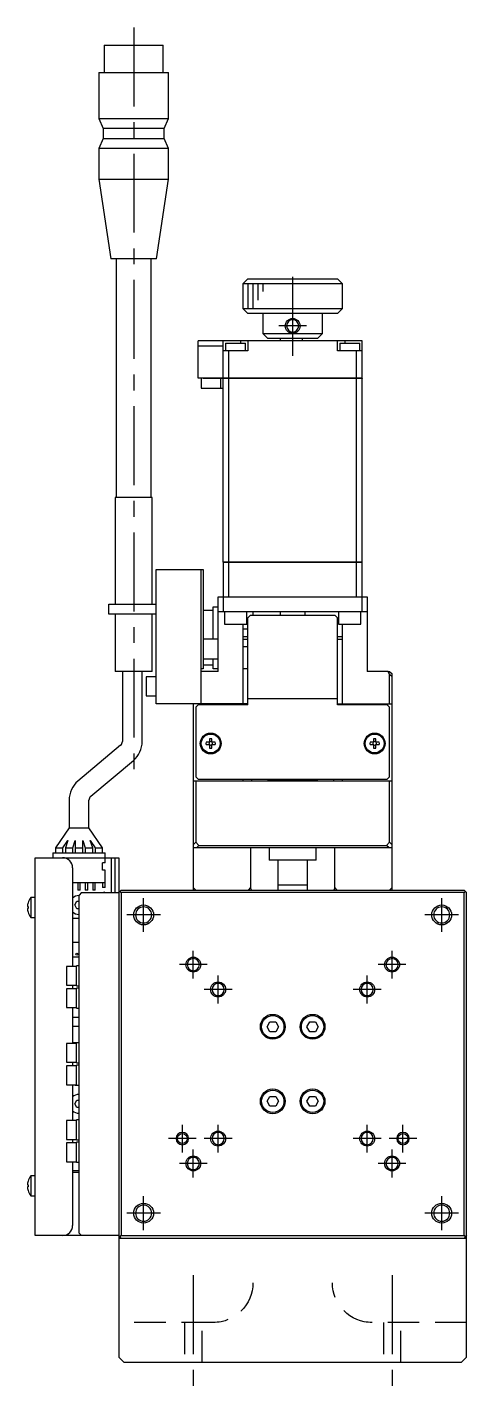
# Model space of a CAD drawing. Extents: x 0 to 806, y -8 to 680.
# Drawn here: x 305.8 to 394.2, y 2.5 to 278.5 of the extents above; entities that cross this region are included whole.
import ezdxf

# ---------------------------------------------------------------- set-up
doc = ezdxf.new("R2010")
doc.units = 0
doc.header["$LTSCALE"] = 0.5
doc.linetypes.add('CENTER', pattern=[50.8, 31.75, -6.35, 6.35, -6.35])
doc.linetypes.add('DASHED', pattern=[19.05, 12.7, -6.35])
for name, color, linetype in [('MSM_CENTER', 1, 'CENTER'), ('MSM_CONTINUOUS', 7, 'CONTINUOUS'), ('MSM_DASHED', 4, 'DASHED'), ('MSM_NARROW', 5, 'CONTINUOUS')]:
    doc.layers.add(name, color=color, linetype=linetype)

msp = doc.modelspace()

# ---------------------------------------------------------------- linework, layer by layer
at = {"layer": 'MSM_CENTER'}
for p, q in [((327.21995, 278.55), (327.21995, 127.45)), ((359.219902, 212.500101), (359.219902, 230.500101)), ((362.019952, 218.5), (356.419952, 218.5)), ((329.21995, 96.6), (329.21995, 103.4)), ((389.21995, 96.6), (389.21995, 103.4)), ((332.61995, 100), (325.81995, 100)), ((392.61995, 100), (385.81995, 100)), ((339.21995, 87.2), (339.21995, 92.8)), ((379.21995, 87.2), (379.21995, 92.8)), ((342.01995, 90), (336.41995, 90)), ((382.01995, 90), (376.41995, 90)), ((344.21995, 82.2), (344.21995, 87.8)), ((374.21995, 82.2), (374.21995, 87.8)), ((347.01995, 85), (341.41995, 85)), ((377.01995, 85), (371.41995, 85)), ((337.01995, 52.2), (337.01995, 57.8)), ((344.21995, 52.2), (344.21995, 57.8)), ((374.21995, 52.2), (374.21995, 57.8)), ((381.41995, 52.2), (381.41995, 57.8)), ((339.81995, 55), (334.21995, 55)), ((339.21995, 47.2), (339.21995, 52.8)), ((347.01995, 55), (341.41995, 55)), ((377.01995, 55), (371.41995, 55)), ((384.21995, 55), (378.61995, 55)), ((379.21995, 47.2), (379.21995, 52.8)), ((342.01995, 50), (336.41995, 50)), ((382.01995, 50), (376.41995, 50)), ((329.21995, 36.6), (329.21995, 43.4)), ((389.21995, 36.6), (389.21995, 43.4)), ((332.61995, 40), (325.81995, 40)), ((392.61995, 40), (385.81995, 40)), ((339.21995, 27.5), (339.21995, 2.5)), ((379.21995, 27.5), (379.21995, 2.5))]:
    msp.add_line(p, q, dxfattribs=at)
at = {"layer": 'MSM_CONTINUOUS'}
for p, q in [((321.26995, 275), (333.16995, 275)), ((321.26995, 275), (321.26995, 269.5)), ((333.16995, 269.5), (333.16995, 275)), ((320.21995, 269.5), (334.21995, 269.5)), ((320.21995, 269.5), (320.21995, 260.2)), ((334.21995, 260.2), (334.21995, 269.5)), ((320.21995, 260.2), (334.21995, 260.2)), ((320.21995, 260.2), (321.06995, 258.2)), ((333.36995, 258.2), (334.21995, 260.2)), ((333.36995, 258.2), (321.06995, 258.2)), ((321.06995, 258.2), (321.06995, 256.2)), ((333.36995, 256.2), (333.36995, 258.2)), ((321.06995, 256.2), (320.21995, 254.2)), ((334.21995, 254.2), (320.21995, 254.2)), ((320.21995, 254.2), (320.21995, 248)), ((321.06995, 256.2), (333.36995, 256.2)), ((334.21995, 254.2), (333.36995, 256.2)), ((334.21995, 248), (334.21995, 254.2)), ((320.21995, 248), (334.21995, 248)), ((320.21995, 248), (322.64995, 232)), ((331.78995, 232), (334.21995, 248)), ((331.78995, 232), (322.64995, 232)), ((323.71995, 232), (323.71995, 184)), ((330.71995, 184), (330.71995, 232)), ((350.21995, 228), (349.21995, 227)), ((369.21995, 227), (349.21995, 227)), ((349.21995, 227), (349.21995, 222)), ((350.21995, 228), (368.21995, 228)), ((369.21995, 227), (368.21995, 228)), ((369.21995, 222), (369.21995, 227)), ((349.21995, 222), (369.21995, 222)), ((349.21995, 222), (350.21995, 221)), ((368.21995, 221), (350.21995, 221)), ((353.21995, 221), (353.21995, 217)), ((365.21995, 217), (365.21995, 221)), ((368.21995, 221), (369.21995, 222)), ((340.21995, 214.5), (340.21995, 215.5)), ((373.21995, 215.5), (340.21995, 215.5)), ((345.21995, 208), (345.21995, 215.5)), ((348.71995, 215.5), (348.71995, 215)), ((350.21995, 215.5), (350.21995, 213.5)), ((353.21995, 217), (365.21995, 217)), ((354.21995, 216), (353.21995, 217)), ((364.21995, 216), (354.21995, 216)), ((356.71995, 216), (356.71995, 215.5)), ((361.21995, 215.5), (361.21995, 216)), ((365.21995, 217), (364.21995, 216)), ((368.21995, 213.5), (368.21995, 215.5)), ((369.71995, 215.5), (369.71995, 215)), ((373.21995, 208), (373.21995, 215.5)), ((340.21995, 214.5), (345.21995, 214.5)), ((340.21995, 208), (340.21995, 214.45)), ((345.21995, 214.45), (340.21995, 214.45)), ((340.26995, 214.5), (340.26995, 214.45)), ((350.21995, 213.5), (345.21995, 213.5)), ((345.71995, 215), (345.71995, 213.5)), ((345.71995, 215), (349.71995, 215)), ((346.374718, 208), (346.374718, 213.5)), ((349.71995, 213.5), (349.71995, 215)), ((373.21995, 213.5), (368.21995, 213.5)), ((368.71995, 215), (368.71995, 213.5)), ((368.71995, 215), (372.71995, 215)), ((372.065183, 208), (372.065183, 213.5)), ((372.71995, 213.5), (372.71995, 215)), ((373.21995, 208), (340.21995, 208)), ((340.81995, 208), (340.81995, 206)), ((341.21995, 207.95), (341.21995, 208)), ((373.21995, 207.95), (341.21995, 207.95)), ((344.71995, 207.95), (344.71995, 206)), ((345.21995, 171), (345.21995, 207.95)), ((345.22995, 208), (345.22995, 207.95)), ((346.374718, 171), (346.374718, 207.95)), ((346.378611, 208), (346.378611, 207.95)), ((372.06129, 208), (372.06129, 207.95)), ((372.065183, 171), (372.065183, 207.95)), ((373.20995, 208), (373.20995, 207.95)), ((373.21995, 171), (373.21995, 207.95)), ((340.81995, 206), (345.21995, 206)), ((330.96995, 184), (323.46995, 184)), ((323.46995, 184), (323.46995, 162.5)), ((330.96995, 162.5), (330.96995, 184)), ((331.71995, 142.5), (331.71995, 169.5)), ((331.71995, 169.5), (341.21995, 169.5)), ((340.71995, 169.5), (340.71995, 142.5)), ((341.21995, 169.5), (341.21995, 149.5)), ((345.21995, 171), (373.21995, 171)), ((373.21995, 170.95), (345.21995, 170.95)), ((345.21995, 170.95), (345.21995, 161)), ((345.22995, 171), (345.22995, 170.95)), ((346.374718, 164), (346.374718, 170.95)), ((346.378611, 171), (346.378611, 170.95)), ((372.06129, 171), (372.06129, 170.95)), ((372.065183, 164), (372.065183, 170.95)), ((373.20995, 171), (373.20995, 170.95)), ((373.21995, 161), (373.21995, 170.95)), ((344.21995, 164), (374.21995, 164)), ((344.21995, 149.000002), (344.21995, 164)), ((374.21995, 164), (374.21995, 149)), ((322.21995, 160.5), (322.21995, 162.5)), ((322.21995, 162.5), (331.71995, 162.5)), ((331.71995, 160.5), (322.21995, 160.5)), ((323.46995, 160.5), (323.46995, 149)), ((330.96995, 149), (330.96995, 160.5)), ((343.21995, 161.25), (341.21995, 161.25)), ((343.21995, 155.5), (343.21995, 162)), ((343.21995, 162), (344.21995, 162)), ((374.21995, 161), (344.21995, 161)), ((345.46995, 161), (345.46995, 158.5)), ((349.96995, 158.5), (349.96995, 161)), ((350.71995, 160.3), (350.21995, 159.8)), ((350.71995, 160.3), (367.71995, 160.3)), ((351.21995, 161), (351.21995, 160.3)), ((356.71995, 161), (356.71995, 160.3)), ((361.71995, 160.3), (361.71995, 161)), ((368.21995, 159.8), (367.71995, 160.3)), ((368.46995, 161), (368.46995, 158.5)), ((372.96995, 158.5), (372.96995, 161)), ((345.46995, 158.5), (349.96995, 158.5)), ((349.21995, 158.5), (349.21995, 142.3)), ((350.21995, 157.5), (349.21995, 157.5)), ((350.21995, 142.3), (350.21995, 159.8)), ((368.21995, 142.3), (368.21995, 159.8)), ((368.46995, 158.5), (372.96995, 158.5)), ((369.21995, 142.3), (369.21995, 158.5)), ((344.21995, 155.5), (341.21995, 155.5)), ((349.21995, 156), (350.21995, 156)), ((349.21995, 155.5), (350.21995, 155.5)), ((368.21995, 156), (369.21995, 156)), ((368.21995, 155.5), (369.21995, 155.5)), ((349.21995, 154), (350.21995, 154)), ((341.21995, 149.5), (340.71995, 149.5)), ((341.21995, 151.5), (344.21995, 151.5)), ((343.21995, 150.25), (341.21995, 150.25)), ((343.21995, 149.5), (343.21995, 151.5)), ((344.21995, 149.5), (343.21995, 149.5)), ((350.21995, 149.5), (349.21995, 149.5)), ((330.96995, 149), (323.46995, 149)), ((324.944572, 149), (324.944572, 134.89795)), ((328.944572, 134.89795), (328.944572, 149)), ((329.71995, 147.9), (329.71995, 144.1)), ((331.71995, 147.9), (329.71995, 147.9)), ((344.21995, 149.000002), (340.71995, 149.000002)), ((378.413764, 149.000001), (374.21995, 149)), ((378.71995, 148.387628), (378.413764, 149.000001)), ((378.413764, 149.000001), (378.71995, 149)), ((378.71995, 149), (379.21995, 148.5)), ((378.71995, 142.5), (378.71995, 148.387628)), ((379.21995, 147.887628), (378.71995, 148.387628)), ((379.21995, 105), (379.21995, 148.5)), ((329.71995, 144.1), (331.71995, 144.1)), ((350.21995, 142.5), (331.71995, 142.5)), ((339.21995, 142.5), (339.21995, 105)), ((340.21995, 142.3), (339.71995, 141.8)), ((339.71995, 141.8), (339.71995, 127.8)), ((350.21995, 142.3), (340.21995, 142.3)), ((368.21995, 143.5), (350.21995, 143.5)), ((368.21995, 142.5), (379.21995, 142.5)), ((378.21995, 142.3), (368.21995, 142.3)), ((378.71995, 141.8), (378.21995, 142.3)), ((378.71995, 127.8), (378.71995, 141.8)), ((342.47995, 135.419185), (342.47995, 134.74)), ((342.95995, 134.74), (342.95995, 135.419185)), ((375.47995, 135.419185), (375.47995, 134.74)), ((375.95995, 134.74), (375.95995, 135.419185)), ((324.58736, 134.131905), (316.006012, 126.931299)), ((342.47995, 134.74), (341.800766, 134.74)), ((341.800766, 134.26), (342.47995, 134.26)), ((342.47995, 134.26), (342.47995, 133.580816)), ((343.639135, 134.74), (342.95995, 134.74)), ((342.95995, 134.26), (343.639135, 134.26)), ((342.95995, 133.580816), (342.95995, 134.26)), ((375.47995, 134.74), (374.800766, 134.74)), ((374.800766, 134.26), (375.47995, 134.26)), ((375.47995, 134.26), (375.47995, 133.580816)), ((376.639135, 134.74), (375.95995, 134.74)), ((375.95995, 133.580816), (375.95995, 134.26)), ((375.95995, 134.26), (376.639135, 134.26)), ((318.577163, 123.867122), (327.158511, 131.067728)), ((339.21995, 127), (379.21995, 127)), ((339.71995, 127.8), (340.21995, 127.3)), ((339.71995, 127), (339.71995, 114.612373)), ((340.21995, 127.3), (378.21995, 127.3)), ((349.21995, 127.3), (349.21995, 127)), ((350.96995, 127), (350.96995, 127.3)), ((354.21995, 127.3), (354.21995, 127.2)), ((354.21995, 127.2), (364.21995, 127.2)), ((354.21995, 127.2), (354.41995, 127)), ((364.01995, 127), (364.21995, 127.2)), ((364.21995, 127.2), (364.21995, 127.3)), ((367.46995, 127.3), (367.46995, 127)), ((369.21995, 127), (369.21995, 127.3)), ((378.21995, 127.3), (378.71995, 127.8)), ((378.71995, 114.612373), (378.71995, 127)), ((314.21995, 123.101077), (314.21995, 117.5)), ((318.21995, 117.5), (318.21995, 123.101077)), ((314.21995, 117.5), (311.46995, 113.5)), ((314.21995, 117.5), (318.21995, 117.5)), ((320.96995, 113.5), (318.21995, 117.5)), ((311.46995, 113.5), (312.96995, 113.5)), ((311.46995, 113.5), (311.46995, 112.5)), ((312.96995, 113.5), (313.96995, 114.954546)), ((312.96995, 112.5), (312.96995, 113.5)), ((313.96995, 114.954546), (313.46995, 113.5)), ((313.46995, 113.5), (314.96995, 113.5)), ((313.46995, 113.5), (313.46995, 112.5)), ((314.96995, 113.5), (315.46995, 114.954546)), ((314.96995, 112.5), (314.96995, 113.5)), ((315.46995, 114.954546), (315.46995, 112.5)), ((315.46995, 113.5), (316.96995, 113.5)), ((316.96995, 114.954546), (317.46995, 113.5)), ((316.96995, 112.5), (316.96995, 114.954546)), ((317.46995, 113.5), (318.96995, 113.5)), ((317.46995, 113.5), (317.46995, 112.5)), ((318.96995, 113.5), (318.46995, 114.954546)), ((318.46995, 114.954546), (319.46995, 113.5)), ((318.96995, 112.5), (318.96995, 113.5)), ((319.46995, 113.5), (320.96995, 113.5)), ((319.46995, 113.5), (319.46995, 112.5)), ((320.96995, 112.5), (320.96995, 113.5)), ((339.21995, 114.112373), (339.71995, 114.612373)), ((379.21995, 113.5), (339.21995, 113.5)), ((339.71995, 114.612373), (340.332323, 114)), ((340.332323, 114), (339.832323, 113.5)), ((340.332323, 114), (378.107578, 114)), ((350.734669, 113.5), (350.734669, 105.5)), ((354.46995, 113.5), (354.46995, 111)), ((363.96995, 111), (363.96995, 113.5)), ((367.705232, 105.5), (367.705232, 113.5)), ((378.107578, 114), (378.71995, 114.612373)), ((378.607578, 113.5), (378.107578, 114)), ((378.71995, 114.612373), (379.21995, 114.112373)), ((307.41995, 35.5), (307.41995, 111.5)), ((307.41995, 111.5), (324.21995, 111.5)), ((310.96995, 112.5), (310.96995, 111.5)), ((310.96995, 112.5), (321.46995, 112.5)), ((320.96995, 109), (320.96995, 110.5)), ((321.46995, 110.5), (320.96995, 110.5)), ((321.46995, 110.5), (321.46995, 112.5)), ((322.71995, 111.5), (322.71995, 104.5)), ((323.41995, 111.5), (323.41995, 104.5)), ((324.21995, 111.5), (324.21995, 11)), ((363.96995, 111), (354.46995, 111)), ((356.21995, 111), (356.21995, 105)), ((362.21995, 105), (362.21995, 111)), ((314.91995, 109.5), (314.91995, 89.65)), ((321.46995, 109), (320.96995, 109)), ((321.46995, 105.5), (321.46995, 109)), ((314.91995, 106.5), (321.46995, 106.5)), ((314.96995, 105), (314.91995, 105)), ((314.96995, 105), (314.96995, 106.5)), ((315.96995, 106.5), (315.96995, 105)), ((316.46995, 105), (315.96995, 105)), ((316.46995, 105), (316.46995, 106.5)), ((317.46995, 106.5), (317.46995, 105)), ((317.96995, 105), (317.46995, 105)), ((317.96995, 105), (317.96995, 106.5)), ((318.96995, 106.5), (318.96995, 105)), ((319.46995, 105), (318.96995, 105)), ((319.46995, 105), (319.46995, 106.5)), ((320.96995, 106.5), (320.96995, 105.5)), ((321.46995, 105.5), (320.96995, 105.5)), ((324.21995, 104.5), (324.71995, 105)), ((324.71995, 105), (393.71995, 105)), ((339.71995, 105), (339.21995, 105.5)), ((350.734669, 105.5), (350.234669, 105)), ((350.914341, 105), (350.734669, 105.5)), ((362.219955, 106), (356.219945, 106)), ((367.705232, 105.5), (367.52556, 105)), ((368.205232, 105), (367.705232, 105.5)), ((379.21995, 105.5), (378.71995, 105)), ((393.71995, 105), (394.21995, 104.5)), ((305.964218, 102.45), (305.964218, 102.428709)), ((306.521951, 103.5), (306.521951, 99.5)), ((307.41995, 103.5), (306.521951, 103.5)), ((315.353925, 102), (315.786938, 102.75)), ((315.786938, 102.75), (316.21995, 102.75)), ((316.71995, 104.5), (316.21995, 104)), ((316.21995, 36), (316.21995, 104)), ((316.71995, 104.5), (324.21995, 104.5)), ((324.71995, 104.5), (324.46995, 104.75)), ((324.71995, 104.5), (324.71995, 35.5)), ((393.71995, 104.5), (324.71995, 104.5)), ((393.96995, 104.75), (393.71995, 104.5)), ((393.71995, 35.5), (393.71995, 104.5)), ((394.21995, 11), (394.21995, 104.5)), ((305.832475, 101.7), (305.964218, 101.7)), ((305.964218, 101.3), (305.832475, 101.3)), ((305.964218, 101.7), (305.964218, 101.3)), ((305.964218, 100.571291), (305.964218, 100.55)), ((306.521951, 99.5), (307.41995, 99.5)), ((315.786938, 101.25), (315.353925, 102)), ((316.21995, 101.25), (315.786938, 101.25)), ((314.91995, 99.345), (316.21995, 99.345)), ((316.21995, 94.445), (314.91995, 94.445)), ((316.21995, 91.5), (314.91995, 91.5)), ((313.71995, 89.65), (313.71995, 85.85)), ((315.71995, 89.65), (313.71995, 89.65)), ((315.71995, 85.75), (315.71995, 89.75)), ((316.21995, 89.75), (315.71995, 89.75)), ((313.71995, 85.85), (315.71995, 85.85)), ((314.91995, 85.85), (314.91995, 85.15)), ((315.71995, 85.75), (316.21995, 85.75)), ((313.71995, 85.15), (313.71995, 81.35)), ((315.71995, 85.15), (313.71995, 85.15)), ((315.71995, 81.25), (315.71995, 85.25)), ((316.21995, 85.25), (315.71995, 85.25)), ((313.71995, 81.35), (315.71995, 81.35)), ((314.91995, 81.35), (314.91995, 74.15)), ((315.71995, 81.25), (316.21995, 81.25)), ((314.91995, 79.42), (316.21995, 79.42)), ((316.21995, 77.54), (314.91995, 77.54)), ((354.06525, 77.5), (354.6426, 78.5)), ((354.6426, 76.5), (354.06525, 77.5)), ((354.6426, 78.5), (355.797301, 78.5)), ((355.797301, 78.5), (356.374651, 77.5)), ((356.374651, 77.5), (355.797301, 76.5)), ((362.06525, 77.5), (362.6426, 78.5)), ((362.6426, 76.5), (362.06525, 77.5)), ((362.6426, 78.5), (363.797301, 78.5)), ((363.797301, 78.5), (364.374651, 77.5)), ((364.374651, 77.5), (363.797301, 76.5)), ((355.797301, 76.5), (354.6426, 76.5)), ((363.797301, 76.5), (362.6426, 76.5)), ((313.71995, 74.15), (313.71995, 70.35)), ((315.71995, 74.15), (313.71995, 74.15)), ((314.91995, 74.34), (316.21995, 74.34)), ((315.71995, 70.25), (315.71995, 74.25)), ((316.21995, 74.25), (315.71995, 74.25)), ((313.71995, 70.35), (315.71995, 70.35)), ((313.71995, 69.65), (313.71995, 65.85)), ((315.71995, 69.65), (313.71995, 69.65)), ((314.91995, 70.35), (314.91995, 69.65)), ((315.71995, 70.25), (316.21995, 70.25)), ((315.71995, 65.75), (315.71995, 69.75)), ((316.21995, 69.75), (315.71995, 69.75)), ((313.71995, 65.85), (315.71995, 65.85)), ((314.91995, 65.85), (314.91995, 58.65)), ((315.71995, 65.75), (316.21995, 65.75)), ((354.06525, 62.5), (354.6426, 63.5)), ((354.6426, 63.5), (355.797301, 63.5)), ((355.797301, 63.5), (356.374651, 62.5)), ((362.06525, 62.5), (362.6426, 63.5)), ((362.6426, 63.5), (363.797301, 63.5)), ((363.797301, 63.5), (364.374651, 62.5)), ((315.353925, 62), (315.786938, 62.75)), ((315.786938, 61.25), (315.353925, 62)), ((315.786938, 62.75), (316.21995, 62.75)), ((316.21995, 61.25), (315.786938, 61.25)), ((354.6426, 61.5), (354.06525, 62.5)), ((355.797301, 61.5), (354.6426, 61.5)), ((356.374651, 62.5), (355.797301, 61.5)), ((362.6426, 61.5), (362.06525, 62.5)), ((363.797301, 61.5), (362.6426, 61.5)), ((364.374651, 62.5), (363.797301, 61.5)), ((313.71995, 58.65), (313.71995, 54.85)), ((315.71995, 58.65), (313.71995, 58.65)), ((315.71995, 54.75), (315.71995, 58.75)), ((316.21995, 58.75), (315.71995, 58.75)), ((313.71995, 54.85), (315.71995, 54.85)), ((313.71995, 54.15), (313.71995, 50.35)), ((315.71995, 54.15), (313.71995, 54.15)), ((314.91995, 54.85), (314.91995, 54.15)), ((315.71995, 54.75), (316.21995, 54.75)), ((315.71995, 50.25), (315.71995, 54.25)), ((316.21995, 54.25), (315.71995, 54.25)), ((313.71995, 50.35), (315.71995, 50.35)), ((314.91995, 50.35), (314.91995, 37.5)), ((315.71995, 50.25), (316.21995, 50.25)), ((306.521951, 47.5), (306.521951, 43.5)), ((307.41995, 47.5), (306.521951, 47.5)), ((316.21995, 48.5), (314.91995, 48.5)), ((316.21995, 48.2), (314.91995, 48.2)), ((305.832475, 45.7), (305.964218, 45.7)), ((305.964218, 45.3), (305.832475, 45.3)), ((305.964218, 46.45), (305.964218, 46.428709)), ((305.964218, 45.7), (305.964218, 45.3)), ((305.964218, 44.571291), (305.964218, 44.55)), ((306.521951, 43.5), (307.41995, 43.5)), ((316.21995, 36), (316.71995, 35.5)), ((324.21995, 35.5), (307.41995, 35.5)), ((324.71995, 35), (324.21995, 35.5)), ((324.21995, 35), (394.21995, 35)), ((324.46995, 35.25), (324.71995, 35.5)), ((324.71995, 35.5), (393.71995, 35.5)), ((393.71995, 35.5), (393.96995, 35.25)), ((394.21995, 35.5), (393.71995, 35)), ((324.21995, 11), (325.21995, 10)), ((325.21995, 10), (393.21995, 10)), ((393.21995, 10), (394.21995, 11))]:
    msp.add_line(p, q, dxfattribs=at)
at = {"layer": 'MSM_CONTINUOUS', "extrusion": (0, 0, -1)}
for centre, radius in [((-359.219952, 218.5), 1.2295), ((-329.21995, 100), 1.621), ((-389.21995, 100), 1.621), ((-339.21995, 90), 1.2295), ((-379.21995, 90), 1.2295), ((-344.21995, 85), 1.2295), ((-374.21995, 85), 1.2295), ((-344.21995, 55), 1.2295), ((-374.21995, 55), 1.2295), ((-339.21995, 50), 1.2295), ((-379.21995, 50), 1.2295), ((-329.21995, 40), 1.621), ((-389.21995, 40), 1.621)]:
    msp.add_circle(centre, radius, dxfattribs=at)
at = {"layer": 'MSM_CONTINUOUS'}
for centre, radius in [((342.71995, 134.5), 2.1), ((342.71995, 134.5), 1.9), ((375.71995, 134.5), 2.1), ((375.71995, 134.5), 1.9), ((315.74995, 92.1325), 0.2), ((355.21995, 77.5), 2.5), ((355.21995, 77.5), 2.25), ((363.21995, 77.5), 2.5), ((363.21995, 77.5), 2.25), ((355.21995, 62.5), 2.5), ((355.21995, 62.5), 2.25), ((363.21995, 62.5), 2.5), ((363.21995, 62.5), 2.25), ((337.01995, 55), 1.0065), ((381.41995, 55), 1.0065)]:
    msp.add_circle(centre, radius, dxfattribs=at)
for centre, radius, start, end in [((342.71995, 134.5), 0.95, 75.36671, 104.63329), ((375.71995, 134.5), 0.95, 75.36671, 104.63329), ((323.944572, 134.89795), 1, 310, 0), ((323.944572, 134.89795), 5, 310, 0), ((342.71995, 134.5), 0.95, 165.36671, 194.63329), ((342.71995, 134.5), 0.364721, 138.849633, 221.150367), ((342.71995, 134.5), 0.364721, 48.849633, 131.150367), ((342.71995, 134.5), 0.364721, 228.849633, 311.150367), ((342.71995, 134.5), 0.95, 255.36671, 284.63329), ((342.71995, 134.5), 0.364721, 318.849633, 41.150367), ((342.71995, 134.5), 0.95, 345.36671, 14.63329), ((375.71995, 134.5), 0.95, 165.36671, 194.63329), ((375.71995, 134.5), 0.364721, 138.849633, 221.150367), ((375.71995, 134.5), 0.364721, 48.849633, 131.150367), ((375.71995, 134.5), 0.364721, 228.849633, 311.150367), ((375.71995, 134.5), 0.95, 255.36671, 284.63329), ((375.71995, 134.5), 0.364721, 318.849633, 41.150367), ((375.71995, 134.5), 0.95, 345.36671, 14.63329), ((319.21995, 123.101077), 5, 130, 180), ((319.21995, 123.101077), 1, 130, 180), ((312.91995, 109.5), 2, 0, 90), ((309.01995, 101.5), 3.193744, 163.094742, 176.40965), ((309.01995, 101.5), 3.2, 141.317813, 162.729995), ((316.21995, 102), 1.9, 90, 133.173551), ((321.29995, 104.3563), 0.2, 45.930776, 134.069224), ((309.01995, 101.5), 3.193744, 183.59035, 196.905258), ((309.01995, 101.5), 3.2, 197.270005, 218.682187), ((316.21995, 102), 1.9, 226.826449, 270), ((316.21995, 62), 1.9, 90, 133.173551), ((315.58495, 65.945), 0.2, 208.35935, 312.45415), ((316.21995, 62), 1.9, 226.826449, 269.99994), ((309.01995, 45.5), 3.2, 141.317813, 162.729995), ((309.01995, 45.5), 3.193744, 163.094742, 176.40965), ((309.01995, 45.5), 3.193744, 183.59035, 196.905258), ((309.01995, 45.5), 3.2, 197.270005, 218.682187), ((312.91995, 37.5), 2, 270, 0)]:
    msp.add_arc(centre, radius, start, end, dxfattribs=at)
at = {"layer": 'MSM_DASHED'}
for p, q in [((343.21995, 18), (324.21995, 18)), ((337.46995, 18), (337.46995, 10)), ((340.96995, 10), (340.96995, 18)), ((394.21995, 18), (375.21995, 18)), ((377.46995, 18), (377.46995, 10)), ((380.96995, 10), (380.96995, 18))]:
    msp.add_line(p, q, dxfattribs=at)
at = {"layer": 'MSM_DASHED', "extrusion": (0, 0, -1)}
for centre, start, end in [((-343.21995, 26), 180, 270), ((-375.21995, 26), 270, 0)]:
    msp.add_arc(centre, 8, start, end, dxfattribs=at)
at = {"layer": 'MSM_NARROW'}
for p, q in [((350.21995, 227), (350.21995, 222)), ((351.21995, 227), (351.21995, 222)), ((352.21995, 227), (352.21995, 223.7)), ((353.21995, 227), (353.21995, 225.4))]:
    msp.add_line(p, q, dxfattribs=at)
for centre, radius in [((359.219952, 218.5), 1.5), ((329.21995, 100), 2), ((389.21995, 100), 2), ((339.21995, 90), 1.5), ((379.21995, 90), 1.5), ((344.21995, 85), 1.5), ((374.21995, 85), 1.5), ((344.21995, 55), 1.5), ((374.21995, 55), 1.5), ((339.21995, 50), 1.5), ((379.21995, 50), 1.5), ((329.21995, 40), 2), ((389.21995, 40), 2)]:
    msp.add_circle(centre, radius, dxfattribs=at)
at = {"layer": 'MSM_NARROW', "extrusion": (0, 0, -1)}
for centre in [(-337.01995, 55), (-381.41995, 55)]:
    msp.add_circle(centre, 1.25, dxfattribs=at)

doc.saveas('drawing.dxf')
